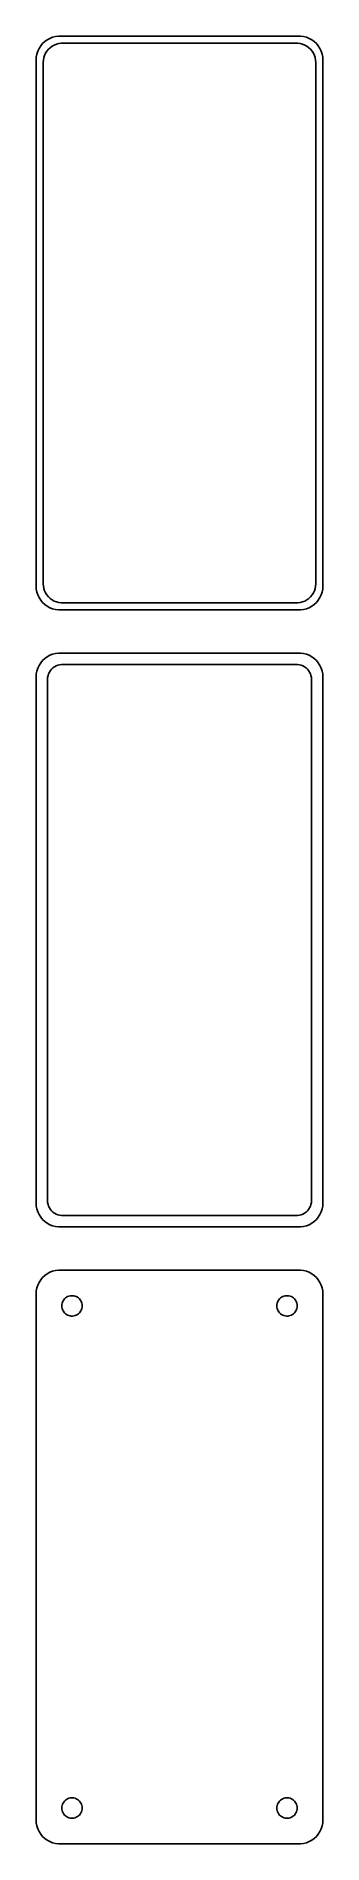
# Model space of a CAD drawing. Header units: metres. Extents: x -30 to 30, y 327 to 705.
import ezdxf

# ---------------------------------------------------------------- set-up
doc = ezdxf.new("R2010")
doc.units = ezdxf.units.M

msp = doc.modelspace()

# ---------------------------------------------------------------- linework, layer by layer
for p, q in [((-28.6448, 703.423), (-29.0451, 702.939)), ((-28.1871, 703.853), (-28.6448, 703.423)), ((-27.6791, 704.222), (-28.1871, 703.853)), ((-27.1289, 704.524), (-27.6791, 704.222)), ((-26.5451, 704.755), (-27.1289, 704.524)), ((-26.6433, 702.877), (-26.2031, 703.119)), ((-25.9369, 704.911), (-26.5451, 704.755)), ((-26.2031, 703.119), (-25.7361, 703.304)), ((-25.3139, 704.99), (-25.9369, 704.911)), ((-25.7361, 703.304), (-25.2495, 703.429)), ((25.3139, 704.99), (-25.3139, 704.99)), ((-25.2495, 703.429), (-24.7512, 703.492)), ((-24.7512, 703.492), (24.7512, 703.492)), ((24.7512, 703.492), (25.2495, 703.429)), ((25.2495, 703.429), (25.7361, 703.304)), ((25.9369, 704.911), (25.3139, 704.99)), ((25.7361, 703.304), (26.2031, 703.119)), ((26.5451, 704.755), (25.9369, 704.911)), ((26.2031, 703.119), (26.6433, 702.877)), ((27.1289, 704.524), (26.5451, 704.755)), ((27.6791, 704.222), (27.1289, 704.524)), ((28.1871, 703.853), (27.6791, 704.222)), ((28.6448, 703.423), (28.1871, 703.853)), ((29.0451, 702.939), (28.6448, 703.423)), ((-29.9606, 700.627), (-30, 700)), ((-30, 700), (-30, 590)), ((-29.8429, 701.243), (-29.9606, 700.627)), ((-29.6489, 701.841), (-29.8429, 701.243)), ((-29.3815, 702.409), (-29.6489, 701.841)), ((-29.0451, 702.939), (-29.3815, 702.409)), ((-28.5, 699.5), (-28.4684, 700.001)), ((-28.5, 590.5), (-28.5, 699.5)), ((-28.4684, 700.001), (-28.3743, 700.495)), ((-28.3743, 700.495), (-28.2191, 700.972)), ((-28.2191, 700.972), (-28.0052, 701.427)), ((-28.0052, 701.427), (-27.7361, 701.851)), ((-27.7361, 701.851), (-27.4159, 702.238)), ((-27.4159, 702.238), (-27.0497, 702.582)), ((-27.0497, 702.582), (-26.6433, 702.877)), ((26.6433, 702.877), (27.0497, 702.582)), ((27.0497, 702.582), (27.4159, 702.238)), ((27.4159, 702.238), (27.7361, 701.851)), ((27.7361, 701.851), (28.0052, 701.427)), ((28.0052, 701.427), (28.2191, 700.972)), ((28.2191, 700.972), (28.3743, 700.495)), ((28.3743, 700.495), (28.4684, 700.001)), ((28.4684, 700.001), (28.5, 699.5)), ((28.5, 699.5), (28.5, 590.5)), ((29.3815, 702.409), (29.0451, 702.939)), ((29.6489, 701.841), (29.3815, 702.409)), ((29.8429, 701.243), (29.6489, 701.841)), ((29.9606, 700.627), (29.8429, 701.243)), ((30, 700), (29.9606, 700.627)), ((30, 590), (30, 700)), ((-30, 590), (-29.9606, 589.373)), ((-28.4684, 589.999), (-28.5, 590.5)), ((-28.3743, 589.505), (-28.4684, 589.999)), ((28.4684, 589.999), (28.3743, 589.505)), ((28.5, 590.5), (28.4684, 589.999)), ((29.9606, 589.373), (30, 590)), ((-29.9606, 589.373), (-29.8429, 588.757)), ((-29.8429, 588.757), (-29.6489, 588.159)), ((-29.6489, 588.159), (-29.3815, 587.591)), ((-29.3815, 587.591), (-29.0451, 587.061)), ((-29.0451, 587.061), (-28.6448, 586.577)), ((-28.6448, 586.577), (-28.1871, 586.147)), ((-28.2191, 589.028), (-28.3743, 589.505)), ((-28.0052, 588.573), (-28.2191, 589.028)), ((-28.1871, 586.147), (-27.6791, 585.778)), ((-27.7361, 588.149), (-28.0052, 588.573)), ((-27.4159, 587.762), (-27.7361, 588.149)), ((-27.0497, 587.418), (-27.4159, 587.762)), ((-26.6433, 587.123), (-27.0497, 587.418)), ((-26.2031, 586.881), (-26.6433, 587.123)), ((-25.7361, 586.696), (-26.2031, 586.881)), ((-25.2495, 586.571), (-25.7361, 586.696)), ((-24.7512, 586.508), (-25.2495, 586.571)), ((24.7512, 586.508), (-24.7512, 586.508)), ((25.2495, 586.571), (24.7512, 586.508)), ((25.7361, 586.696), (25.2495, 586.571)), ((26.2031, 586.881), (25.7361, 586.696)), ((26.6433, 587.123), (26.2031, 586.881)), ((27.0497, 587.418), (26.6433, 587.123)), ((27.4159, 587.762), (27.0497, 587.418)), ((27.7361, 588.149), (27.4159, 587.762)), ((27.6791, 585.778), (28.1871, 586.147)), ((28.0052, 588.573), (27.7361, 588.149)), ((28.2191, 589.028), (28.0052, 588.573)), ((28.1871, 586.147), (28.6448, 586.577)), ((28.3743, 589.505), (28.2191, 589.028)), ((28.6448, 586.577), (29.0451, 587.061)), ((29.0451, 587.061), (29.3815, 587.591)), ((29.3815, 587.591), (29.6489, 588.159)), ((29.6489, 588.159), (29.8429, 588.757)), ((29.8429, 588.757), (29.9606, 589.373)), ((-27.6791, 585.778), (-27.1289, 585.476)), ((-27.1289, 585.476), (-26.5451, 585.245)), ((-26.5451, 585.245), (-25.9369, 585.089)), ((-25.9369, 585.089), (-25.3139, 585.01)), ((-25.3139, 585.01), (25.3139, 585.01)), ((25.3139, 585.01), (25.9369, 585.089)), ((25.9369, 585.089), (26.5451, 585.245)), ((26.5451, 585.245), (27.1289, 585.476)), ((27.1289, 585.476), (27.6791, 585.778)), ((-28.1871, 574.853), (-28.6448, 574.423)), ((-27.6791, 575.222), (-28.1871, 574.853)), ((-27.1289, 575.524), (-27.6791, 575.222)), ((-26.5451, 575.755), (-27.1289, 575.524)), ((-25.9369, 575.911), (-26.5451, 575.755)), ((-25.3139, 575.99), (-25.9369, 575.911)), ((25.3139, 575.99), (-25.3139, 575.99)), ((25.9369, 575.911), (25.3139, 575.99)), ((26.5451, 575.755), (25.9369, 575.911)), ((27.1289, 575.524), (26.5451, 575.755)), ((27.6791, 575.222), (27.1289, 575.524)), ((28.1871, 574.853), (27.6791, 575.222)), ((28.6448, 574.423), (28.1871, 574.853)), ((-29.9606, 571.627), (-30, 571)), ((-30, 571), (-30, 461)), ((-29.8429, 572.243), (-29.9606, 571.627)), ((-29.6489, 572.841), (-29.8429, 572.243)), ((-29.3815, 573.409), (-29.6489, 572.841)), ((-29.0451, 573.939), (-29.3815, 573.409)), ((-28.6448, 574.423), (-29.0451, 573.939)), ((-27.6129, 570.5), (-27.5884, 570.89)), ((-27.5884, 570.89), (-27.5151, 571.274)), ((-27.5151, 571.274), (-27.3943, 571.646)), ((-27.3943, 571.646), (-27.2279, 572)), ((-27.2279, 572), (-27.0184, 572.33)), ((-27.0184, 572.33), (-26.7692, 572.631)), ((-26.7692, 572.631), (-26.4842, 572.899)), ((-26.4842, 572.899), (-26.168, 573.128)), ((-26.168, 573.128), (-25.8254, 573.317)), ((-25.8254, 573.317), (-25.4619, 573.461)), ((-25.4619, 573.461), (-25.0833, 573.558)), ((-25.0833, 573.558), (-24.6954, 573.607)), ((-24.6954, 573.607), (24.6954, 573.607)), ((24.6954, 573.607), (25.0833, 573.558)), ((25.0833, 573.558), (25.4619, 573.461)), ((25.4619, 573.461), (25.8254, 573.317)), ((25.8254, 573.317), (26.168, 573.128)), ((26.168, 573.128), (26.4842, 572.899)), ((26.4842, 572.899), (26.7692, 572.631)), ((26.7692, 572.631), (27.0184, 572.33)), ((27.0184, 572.33), (27.2279, 572)), ((27.2279, 572), (27.3943, 571.646)), ((27.3943, 571.646), (27.5151, 571.274)), ((27.5151, 571.274), (27.5884, 570.89)), ((27.5884, 570.89), (27.6129, 570.5)), ((29.0451, 573.939), (28.6448, 574.423)), ((29.3815, 573.409), (29.0451, 573.939)), ((29.6489, 572.841), (29.3815, 573.409)), ((29.8429, 572.243), (29.6489, 572.841)), ((29.9606, 571.627), (29.8429, 572.243)), ((30, 571), (29.9606, 571.627)), ((30, 461), (30, 571)), ((-27.6129, 461.5), (-27.6129, 570.5)), ((27.6129, 570.5), (27.6129, 461.5)), ((-27.5884, 461.11), (-27.6129, 461.5)), ((27.6129, 461.5), (27.5884, 461.11)), ((-30, 461), (-29.9606, 460.373)), ((-29.9606, 460.373), (-29.8429, 459.757)), ((-29.8429, 459.757), (-29.6489, 459.159)), ((-29.6489, 459.159), (-29.3815, 458.591)), ((-29.3815, 458.591), (-29.0451, 458.061)), ((-29.0451, 458.061), (-28.6448, 457.577)), ((-28.6448, 457.577), (-28.1871, 457.147)), ((-27.5151, 460.726), (-27.5884, 461.11)), ((-27.3943, 460.354), (-27.5151, 460.726)), ((-27.2279, 460), (-27.3943, 460.354)), ((-27.0184, 459.67), (-27.2279, 460)), ((-26.7692, 459.369), (-27.0184, 459.67)), ((-26.4842, 459.101), (-26.7692, 459.369)), ((-26.168, 458.872), (-26.4842, 459.101)), ((-25.8254, 458.683), (-26.168, 458.872)), ((-25.4619, 458.539), (-25.8254, 458.683)), ((-25.0833, 458.442), (-25.4619, 458.539)), ((-24.6954, 458.393), (-25.0833, 458.442)), ((24.6954, 458.393), (-24.6954, 458.393)), ((25.0833, 458.442), (24.6954, 458.393)), ((25.4619, 458.539), (25.0833, 458.442)), ((25.8254, 458.683), (25.4619, 458.539)), ((26.168, 458.872), (25.8254, 458.683)), ((26.4842, 459.101), (26.168, 458.872)), ((26.7692, 459.369), (26.4842, 459.101)), ((27.0184, 459.67), (26.7692, 459.369)), ((27.2279, 460), (27.0184, 459.67)), ((27.3943, 460.354), (27.2279, 460)), ((27.5151, 460.726), (27.3943, 460.354)), ((27.5884, 461.11), (27.5151, 460.726)), ((28.1871, 457.147), (28.6448, 457.577)), ((28.6448, 457.577), (29.0451, 458.061)), ((29.0451, 458.061), (29.3815, 458.591)), ((29.3815, 458.591), (29.6489, 459.159)), ((29.6489, 459.159), (29.8429, 459.757)), ((29.8429, 459.757), (29.9606, 460.373)), ((29.9606, 460.373), (30, 461)), ((-28.1871, 457.147), (-27.6791, 456.778)), ((-27.6791, 456.778), (-27.1289, 456.476)), ((-27.1289, 456.476), (-26.5451, 456.245)), ((-26.5451, 456.245), (-25.9369, 456.089)), ((-25.9369, 456.089), (-25.3139, 456.01)), ((-25.3139, 456.01), (25.3139, 456.01)), ((25.3139, 456.01), (25.9369, 456.089)), ((25.9369, 456.089), (26.5451, 456.245)), ((26.5451, 456.245), (27.1289, 456.476)), ((27.1289, 456.476), (27.6791, 456.778)), ((27.6791, 456.778), (28.1871, 457.147)), ((-27.6791, 446.222), (-28.1871, 445.853)), ((-27.1289, 446.524), (-27.6791, 446.222)), ((-26.5451, 446.755), (-27.1289, 446.524)), ((-25.9369, 446.911), (-26.5451, 446.755)), ((-25.3139, 446.99), (-25.9369, 446.911)), ((25.3139, 446.99), (-25.3139, 446.99)), ((25.9369, 446.911), (25.3139, 446.99)), ((26.5451, 446.755), (25.9369, 446.911)), ((27.1289, 446.524), (26.5451, 446.755)), ((27.6791, 446.222), (27.1289, 446.524)), ((28.1871, 445.853), (27.6791, 446.222)), ((-29.9606, 442.627), (-30, 442)), ((-29.8429, 443.243), (-29.9606, 442.627)), ((-29.6489, 443.841), (-29.8429, 443.243)), ((-29.3815, 444.409), (-29.6489, 443.841)), ((-29.0451, 444.939), (-29.3815, 444.409)), ((-28.6448, 445.423), (-29.0451, 444.939)), ((-28.1871, 445.853), (-28.6448, 445.423)), ((28.6448, 445.423), (28.1871, 445.853)), ((29.0451, 444.939), (28.6448, 445.423)), ((29.3815, 444.409), (29.0451, 444.939)), ((29.6489, 443.841), (29.3815, 444.409)), ((29.8429, 443.243), (29.6489, 443.841)), ((29.9606, 442.627), (29.8429, 443.243)), ((30, 442), (29.9606, 442.627)), ((-30, 442), (-30, 332)), ((-24.6353, 439.5), (-24.6185, 439.768)), ((-24.6185, 439.232), (-24.6353, 439.5)), ((-24.6185, 439.768), (-24.5682, 440.031)), ((-24.5682, 438.969), (-24.6185, 439.232)), ((-24.5682, 440.031), (-24.4853, 440.286)), ((-24.4853, 438.714), (-24.5682, 438.969)), ((-24.4853, 440.286), (-24.3712, 440.529)), ((-24.3712, 438.471), (-24.4853, 438.714)), ((-24.3712, 440.529), (-24.2275, 440.755)), ((-24.2275, 438.245), (-24.3712, 438.471)), ((-24.2275, 440.755), (-24.0565, 440.962)), ((-24.0565, 440.962), (-23.8611, 441.145)), ((-23.8611, 441.145), (-23.6441, 441.303)), ((-23.6441, 441.303), (-23.4091, 441.432)), ((-23.4091, 441.432), (-23.1598, 441.531)), ((-23.1598, 441.531), (-22.9001, 441.597)), ((-22.9001, 441.597), (-22.6341, 441.631)), ((-22.6341, 441.631), (-22.3659, 441.631)), ((-22.3659, 441.631), (-22.0999, 441.597)), ((-22.0999, 441.597), (-21.8401, 441.531)), ((-21.8401, 441.531), (-21.5908, 441.432)), ((-21.5908, 441.432), (-21.3559, 441.303)), ((-21.3559, 441.303), (-21.1389, 441.145)), ((-21.1389, 441.145), (-20.9434, 440.962)), ((-20.9434, 440.962), (-20.7725, 440.755)), ((-20.7725, 440.755), (-20.6288, 440.529)), ((-20.6288, 438.471), (-20.7725, 438.245)), ((-20.6288, 440.529), (-20.5146, 440.286)), ((-20.5146, 438.714), (-20.6288, 438.471)), ((-20.5146, 440.286), (-20.4318, 440.031)), ((-20.4318, 438.969), (-20.5146, 438.714)), ((-20.4318, 440.031), (-20.3815, 439.768)), ((-20.3815, 439.232), (-20.4318, 438.969)), ((-20.3815, 439.768), (-20.3647, 439.5)), ((-20.3647, 439.5), (-20.3815, 439.232)), ((20.3647, 439.5), (20.3815, 439.768)), ((20.3815, 439.232), (20.3647, 439.5)), ((20.3815, 439.768), (20.4318, 440.031)), ((20.4318, 438.969), (20.3815, 439.232)), ((20.4318, 440.031), (20.5146, 440.286)), ((20.5146, 438.714), (20.4318, 438.969)), ((20.5146, 440.286), (20.6288, 440.529)), ((20.6288, 438.471), (20.5146, 438.714)), ((20.6288, 440.529), (20.7725, 440.755)), ((20.7725, 438.245), (20.6288, 438.471)), ((20.7725, 440.755), (20.9434, 440.962)), ((20.9434, 440.962), (21.1389, 441.145)), ((21.1389, 441.145), (21.3559, 441.303)), ((21.3559, 441.303), (21.5908, 441.432)), ((21.5908, 441.432), (21.8401, 441.531)), ((21.8401, 441.531), (22.0999, 441.597)), ((22.0999, 441.597), (22.3659, 441.631)), ((22.3659, 441.631), (22.6341, 441.631)), ((22.6341, 441.631), (22.9001, 441.597)), ((22.9001, 441.597), (23.1598, 441.531)), ((23.1598, 441.531), (23.4091, 441.432)), ((23.4091, 441.432), (23.6441, 441.303)), ((23.6441, 441.303), (23.8611, 441.145)), ((23.8611, 441.145), (24.0565, 440.962)), ((24.0565, 440.962), (24.2275, 440.755)), ((24.2275, 440.755), (24.3712, 440.529)), ((24.3712, 438.471), (24.2275, 438.245)), ((24.3712, 440.529), (24.4853, 440.286)), ((24.4853, 438.714), (24.3712, 438.471)), ((24.4853, 440.286), (24.5682, 440.031)), ((24.5682, 438.969), (24.4853, 438.714)), ((24.5682, 440.031), (24.6185, 439.768)), ((24.6185, 439.232), (24.5682, 438.969)), ((24.6185, 439.768), (24.6353, 439.5)), ((24.6353, 439.5), (24.6185, 439.232)), ((30, 332), (30, 442)), ((-24.0565, 438.038), (-24.2275, 438.245)), ((-23.8611, 437.855), (-24.0565, 438.038)), ((-23.6441, 437.697), (-23.8611, 437.855)), ((-23.4091, 437.568), (-23.6441, 437.697)), ((-23.1598, 437.469), (-23.4091, 437.568)), ((-22.9001, 437.403), (-23.1598, 437.469)), ((-22.6341, 437.369), (-22.9001, 437.403)), ((-22.3659, 437.369), (-22.6341, 437.369)), ((-22.0999, 437.403), (-22.3659, 437.369)), ((-21.8401, 437.469), (-22.0999, 437.403)), ((-21.5908, 437.568), (-21.8401, 437.469)), ((-21.3559, 437.697), (-21.5908, 437.568)), ((-21.1389, 437.855), (-21.3559, 437.697)), ((-20.9434, 438.038), (-21.1389, 437.855)), ((-20.7725, 438.245), (-20.9434, 438.038)), ((20.9434, 438.038), (20.7725, 438.245)), ((21.1389, 437.855), (20.9434, 438.038)), ((21.3559, 437.697), (21.1389, 437.855)), ((21.5908, 437.568), (21.3559, 437.697)), ((21.8401, 437.469), (21.5908, 437.568)), ((22.0999, 437.403), (21.8401, 437.469)), ((22.3659, 437.369), (22.0999, 437.403)), ((22.6341, 437.369), (22.3659, 437.369)), ((22.9001, 437.403), (22.6341, 437.369)), ((23.1598, 437.469), (22.9001, 437.403)), ((23.4091, 437.568), (23.1598, 437.469)), ((23.6441, 437.697), (23.4091, 437.568)), ((23.8611, 437.855), (23.6441, 437.697)), ((24.0565, 438.038), (23.8611, 437.855)), ((24.2275, 438.245), (24.0565, 438.038)), ((-23.6441, 336.303), (-23.4091, 336.432)), ((-23.4091, 336.432), (-23.1598, 336.531)), ((-23.1598, 336.531), (-22.9001, 336.597)), ((-22.9001, 336.597), (-22.6341, 336.631)), ((-22.6341, 336.631), (-22.3659, 336.631)), ((-22.3659, 336.631), (-22.0999, 336.597)), ((-22.0999, 336.597), (-21.8401, 336.531)), ((-21.8401, 336.531), (-21.5908, 336.432)), ((-21.5908, 336.432), (-21.3559, 336.303)), ((21.3559, 336.303), (21.5908, 336.432)), ((21.5908, 336.432), (21.8401, 336.531)), ((21.8401, 336.531), (22.0999, 336.597)), ((22.0999, 336.597), (22.3659, 336.631)), ((22.3659, 336.631), (22.6341, 336.631)), ((22.6341, 336.631), (22.9001, 336.597)), ((22.9001, 336.597), (23.1598, 336.531)), ((23.1598, 336.531), (23.4091, 336.432)), ((23.4091, 336.432), (23.6441, 336.303)), ((-24.6353, 334.5), (-24.6185, 334.768)), ((-24.6185, 334.232), (-24.6353, 334.5)), ((-24.6185, 334.768), (-24.5682, 335.031)), ((-24.5682, 333.969), (-24.6185, 334.232)), ((-24.5682, 335.031), (-24.4853, 335.286)), ((-24.4853, 333.714), (-24.5682, 333.969)), ((-24.4853, 335.286), (-24.3712, 335.529)), ((-24.3712, 333.471), (-24.4853, 333.714)), ((-24.3712, 335.529), (-24.2275, 335.755)), ((-24.2275, 333.245), (-24.3712, 333.471)), ((-24.2275, 335.755), (-24.0565, 335.962)), ((-24.0565, 333.038), (-24.2275, 333.245)), ((-24.0565, 335.962), (-23.8611, 336.145)), ((-23.8611, 332.855), (-24.0565, 333.038)), ((-23.8611, 336.145), (-23.6441, 336.303)), ((-23.6441, 332.697), (-23.8611, 332.855)), ((-23.4091, 332.568), (-23.6441, 332.697)), ((-21.3559, 332.697), (-21.5908, 332.568)), ((-21.3559, 336.303), (-21.1389, 336.145)), ((-21.1389, 332.855), (-21.3559, 332.697)), ((-21.1389, 336.145), (-20.9434, 335.962)), ((-20.9434, 333.038), (-21.1389, 332.855)), ((-20.9434, 335.962), (-20.7725, 335.755)), ((-20.7725, 333.245), (-20.9434, 333.038)), ((-20.7725, 335.755), (-20.6288, 335.529)), ((-20.6288, 333.471), (-20.7725, 333.245)), ((-20.6288, 335.529), (-20.5146, 335.286)), ((-20.5146, 333.714), (-20.6288, 333.471)), ((-20.5146, 335.286), (-20.4318, 335.031)), ((-20.4318, 333.969), (-20.5146, 333.714)), ((-20.4318, 335.031), (-20.3815, 334.768)), ((-20.3815, 334.232), (-20.4318, 333.969)), ((-20.3815, 334.768), (-20.3647, 334.5)), ((-20.3647, 334.5), (-20.3815, 334.232)), ((20.3647, 334.5), (20.3815, 334.768)), ((20.3815, 334.232), (20.3647, 334.5)), ((20.3815, 334.768), (20.4318, 335.031)), ((20.4318, 333.969), (20.3815, 334.232)), ((20.4318, 335.031), (20.5146, 335.286)), ((20.5146, 333.714), (20.4318, 333.969)), ((20.5146, 335.286), (20.6288, 335.529)), ((20.6288, 333.471), (20.5146, 333.714)), ((20.6288, 335.529), (20.7725, 335.755)), ((20.7725, 333.245), (20.6288, 333.471)), ((20.7725, 335.755), (20.9434, 335.962)), ((20.9434, 333.038), (20.7725, 333.245)), ((20.9434, 335.962), (21.1389, 336.145)), ((21.1389, 332.855), (20.9434, 333.038)), ((21.1389, 336.145), (21.3559, 336.303)), ((21.3559, 332.697), (21.1389, 332.855)), ((21.5908, 332.568), (21.3559, 332.697)), ((23.6441, 332.697), (23.4091, 332.568)), ((23.6441, 336.303), (23.8611, 336.145)), ((23.8611, 332.855), (23.6441, 332.697)), ((23.8611, 336.145), (24.0565, 335.962)), ((24.0565, 333.038), (23.8611, 332.855)), ((24.0565, 335.962), (24.2275, 335.755)), ((24.2275, 333.245), (24.0565, 333.038)), ((24.2275, 335.755), (24.3712, 335.529)), ((24.3712, 333.471), (24.2275, 333.245)), ((24.3712, 335.529), (24.4853, 335.286)), ((24.4853, 333.714), (24.3712, 333.471)), ((24.4853, 335.286), (24.5682, 335.031)), ((24.5682, 333.969), (24.4853, 333.714)), ((24.5682, 335.031), (24.6185, 334.768)), ((24.6185, 334.232), (24.5682, 333.969)), ((24.6185, 334.768), (24.6353, 334.5)), ((24.6353, 334.5), (24.6185, 334.232)), ((-30, 332), (-29.9606, 331.373)), ((-29.9606, 331.373), (-29.8429, 330.757)), ((-29.8429, 330.757), (-29.6489, 330.159)), ((-29.6489, 330.159), (-29.3815, 329.591)), ((-29.3815, 329.591), (-29.0451, 329.061)), ((-29.0451, 329.061), (-28.6448, 328.577)), ((-23.1598, 332.469), (-23.4091, 332.568)), ((-22.9001, 332.403), (-23.1598, 332.469)), ((-22.6341, 332.369), (-22.9001, 332.403)), ((-22.3659, 332.369), (-22.6341, 332.369)), ((-22.0999, 332.403), (-22.3659, 332.369)), ((-21.8401, 332.469), (-22.0999, 332.403)), ((-21.5908, 332.568), (-21.8401, 332.469)), ((21.8401, 332.469), (21.5908, 332.568)), ((22.0999, 332.403), (21.8401, 332.469)), ((22.3659, 332.369), (22.0999, 332.403)), ((22.6341, 332.369), (22.3659, 332.369)), ((22.9001, 332.403), (22.6341, 332.369)), ((23.1598, 332.469), (22.9001, 332.403)), ((23.4091, 332.568), (23.1598, 332.469)), ((28.6448, 328.577), (29.0451, 329.061)), ((29.0451, 329.061), (29.3815, 329.591)), ((29.3815, 329.591), (29.6489, 330.159)), ((29.6489, 330.159), (29.8429, 330.757)), ((29.8429, 330.757), (29.9606, 331.373)), ((29.9606, 331.373), (30, 332)), ((-28.6448, 328.577), (-28.1871, 328.147)), ((-28.1871, 328.147), (-27.6791, 327.778)), ((-27.6791, 327.778), (-27.1289, 327.476)), ((-27.1289, 327.476), (-26.5451, 327.245)), ((-26.5451, 327.245), (-25.9369, 327.089)), ((-25.9369, 327.089), (-25.3139, 327.01)), ((-25.3139, 327.01), (25.3139, 327.01)), ((25.3139, 327.01), (25.9369, 327.089)), ((25.9369, 327.089), (26.5451, 327.245)), ((26.5451, 327.245), (27.1289, 327.476)), ((27.1289, 327.476), (27.6791, 327.778)), ((27.6791, 327.778), (28.1871, 328.147)), ((28.1871, 328.147), (28.6448, 328.577))]:
    msp.add_line(p, q)

doc.saveas('drawing.dxf')
